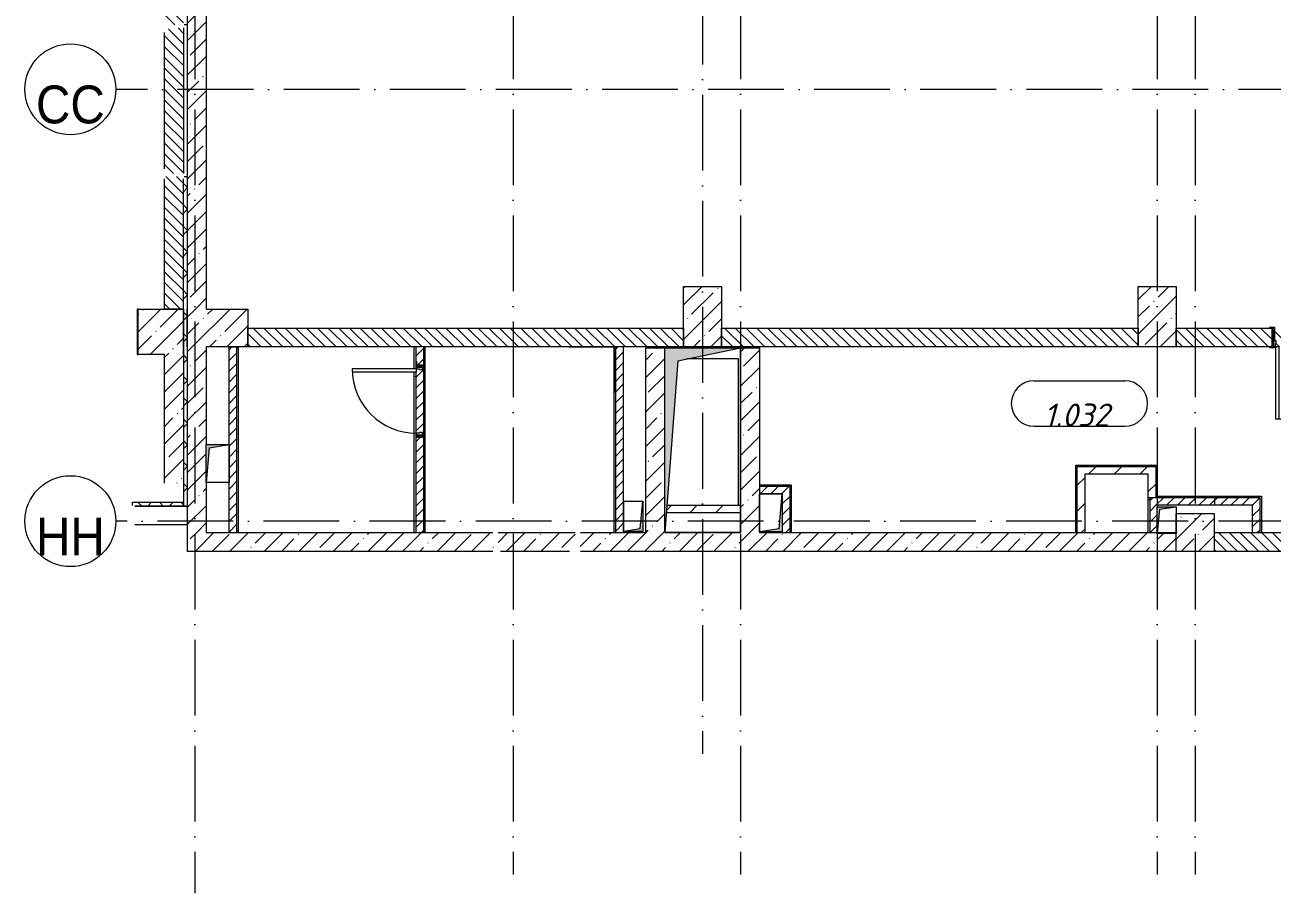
# Model space of a CAD drawing. Header units: millimetres. Extents: x -81576 to 1046824, y -248937 to 691537.
# Drawn here: x 717593 to 734051, y 68629 to 80087 of the extents above; entities that cross this region are included whole.
import ezdxf

# ---------------------------------------------------------------- set-up
doc = ezdxf.new("R2010")
doc.units = ezdxf.units.MM
doc.linetypes.add('50_200_ШТРИХ_1Т_ш5_п1_п1_', pattern=[1400, 1000, -200, 0, -200])
doc.linetypes.add('IMPORT-Разомкнутая', pattern=[211666.660309, 126999.998093, -84666.662216])
for name, color, linetype, lineweight, true_color in [('A-AREA-IDEN-1', 7, 'Continuous', 9, 0xaaaaaa), ('A-GENM-1', 7, 'Continuous', 9, 0xaaaaaa), ('A-GENM-2', 7, 'Continuous', 20, 0xaaaaaa), ('I-WALL-2', 7, 'Continuous', 5, 0xff7d7d), ('M-EQPM-1', 7, 'Continuous', 9, 0xaaaaaa), ('M-EQPM-2', 7, 'Continuous', 9, 0xe2e2e2), ('Оси-1', 7, 'Continuous', 20, 0xaaaaaa), ('Оси-2', 7, 'Continuous', 9, 0xaaaaaa), ('Оси-3', 7, '50_200_ШТРИХ_1Т_ш5_п1_п1_', 9, 0xaaaaaa)]:
    doc.layers.add(name, color=color, linetype=linetype, lineweight=lineweight, true_color=true_color)
for name, color, linetype, lineweight in [('A-CLNG', 7, 'Continuous', 9), ('A-DETL-1', 7, 'IMPORT-Разомкнутая', 5), ('A-DETL-5', 7, '50_200_ШТРИХ_1Т_ш5_п1_п1_', 5), ('A-DOOR', 7, 'Continuous', 9), ('A-DOOR-1', 7, 'Continuous', 5), ('A-DOOR-FRAM', 7, 'Continuous', 9), ('A-DOOR-FRAM-1', 7, 'Continuous', 5), ('A-FLOR', 7, 'Continuous', 9), ('A-WALL', 7, 'Continuous', 5), ('A-WALL-FNSH-1', 7, 'Continuous', 5), ('I-WALL', 7, 'Continuous', 5), ('S-COLS', 7, 'Continuous', 9), ('S-COLS-1', 7, 'Continuous', 5)]:
    doc.layers.add(name, color=color, linetype=linetype, lineweight=lineweight)
doc.styles.add('Arial', font='arial.ttf', dxfattribs={"width": 0.9, "height": 500})
doc.styles.add('ISOCPEUR_I', font='isocpeui.ttf', dxfattribs={"height": 300})
pattern_1 = [(45, (669536.4, 5956.26), (-228.0985, 228.0985), []), (45, (669764.5, 5956.26), (-228.0985, 228.0985), [403.225, -80.645, 6.706, -73.939])]
pattern_2 = [(45, (669536.41, 5956.26), (-70.71068, 70.71068), [])]
pattern_3 = [(0, (669536.41, 5956.26), (406.4, 101.6), [6.706, -298.094, 6.706, -298.094, -1625.6]), (0, (669536.41, 5956.26), (406.4, 101.6), [-609.6, 6.706, -602.894, 6.706, -298.094, -711.2]), (0, (669536.41, 5956.26), (406.4, 101.6), [-1524, 6.706, -196.494, 6.706, -501.294]), (120, (669688.81, 6007.06), (-291.18818, 301.15272), [6.706, -298.094, 6.706, -298.094, -1625.6]), (120, (669688.81, 6007.06), (-291.18818, 301.15272), [-609.6, 6.706, -602.894, 6.706, -298.094, -711.2]), (120, (669688.81, 6007.06), (-291.18818, 301.15272), [-1524, 6.706, -196.494, 6.706, -501.294]), (240, (669739.61, 6210.26), (-115.21182, -402.75272), [6.706, -298.094, 6.706, -298.094, -1625.6]), (240, (669739.61, 6210.26), (-115.21182, -402.75272), [-609.6, 6.706, -602.894, 6.706, -298.094, -711.2]), (240, (669739.61, 6210.26), (-115.21182, -402.75272), [-1524, 6.706, -196.494, 6.706, -501.294])]
pattern_4 = [(135, (669536.41, 5956.26), (-70.71068, -70.71068), [])]
pattern_5 = [(45, (669536.41, 5956.26), (-169.7056, 169.7056), [])]
pattern_6 = [(45, (669536.41, 5956.26), (-141.42136, 141.42136), []), (135, (669536.41, 5956.26), (-141.42136, -141.42136), [])]

# ---------------------------------------------------------------- blocks, each defined once
blk = doc.blocks.new('110_Дверь_СКБ_2Ст - СОШ_Д-22_1_Дв_2000x2100h_Физкультурный зал_ Зал для хореографии_ Снарядная_ Инвентарная_EI30-25959547-АИ_План потолка_1 этаж')
at = {"layer": 'A-DOOR-FRAM-1'}
h = blk.add_hatch(dxfattribs=at)
h.set_pattern_fill('FP_109', color=256, style=0, pattern_type=2)
h.set_pattern_definition([(45, (-821.384, 189.685), (-14.1421, 14.1421), []), (135, (-821.384, 189.685), (-14.1421, -14.1421), [])])
h.paths.add_polyline_path([(-987.5, 125), (-987.5, -125), (-962.5, -125), (-962.5, 125)])
h = blk.add_hatch(dxfattribs=at)
h.set_pattern_fill('FP_110', color=256, style=0, pattern_type=2)
h.set_pattern_definition([(135, (1301.41, 189.685), (-14.1421, -14.1421), []), (225, (1301.41, 189.685), (14.1421, -14.1421), [])])
h.paths.add_polyline_path([(987.5, 125), (987.5, -125), (1012.5, -125), (1012.5, 125)])
at = {"layer": 'A-DOOR'}
for p, q in [((-937.5, 1075), (-937.5, 125)), ((-887.5, 1075), (-937.5, 1075)), ((-887.5, 125), (-887.5, 1075)), ((962.5, 1075), (912.5, 1075)), ((912.5, 1075), (912.5, 125)), ((962.5, 125), (962.5, 1075)), ((-937.5, 125), (-887.5, 125)), ((912.5, 125), (962.5, 125))]:
    blk.add_line(p, q, dxfattribs=at)
at = {"layer": 'A-DOOR-1'}
for centre, start, end in [((-937.5, 125), 360, 90), ((962.5, 125), 90, 109.43525), ((962.5, 125), 136.72696, 180)]:
    blk.add_arc(centre, 950, start, end, dxfattribs=at)
at = {"layer": 'A-DOOR-FRAM'}
for p, q in [((-947.5, 133), (-1017.5, 133)), ((-1017.5, 133), (-1017.5, 125)), ((-1017.5, 125), (-947.5, 125)), ((-962.5, 125), (-987.5, 125)), ((-987.5, 125), (-987.5, -125)), ((-937.5, 125), (-962.5, 125)), ((-962.5, 125), (-962.5, 45)), ((-962.5, -125), (-962.5, 125)), ((-962.5, 45), (-927.5, 45)), ((-947.5, 45), (-962.5, 45)), ((-962.5, 45), (-962.5, -125)), ((-947.5, 125), (-947.5, 133)), ((-947.5, -125), (-947.5, 45)), ((-937.5, 75), (-937.5, 125)), ((-927.5, 75), (-937.5, 75)), ((-927.5, 45), (-927.5, 75)), ((962.5, 75), (952.5, 75)), ((952.5, 75), (952.5, 45)), ((952.5, 45), (987.5, 45)), ((962.5, 125), (962.5, 75)), ((987.5, 125), (962.5, 125)), ((1042.5, 133), (972.5, 133)), ((972.5, 133), (972.5, 125)), ((972.5, 125), (1042.5, 125)), ((987.5, 45), (972.5, 45)), ((972.5, 45), (972.5, -125)), ((987.5, 45), (987.5, 125)), ((1012.5, 125), (987.5, 125)), ((987.5, 125), (987.5, -125)), ((987.5, -125), (987.5, 45)), ((1012.5, -125), (1012.5, 125)), ((1042.5, 125), (1042.5, 133)), ((-947.5, -125), (-1017.5, -125)), ((-1017.5, -125), (-1017.5, -133)), ((-1017.5, -133), (-947.5, -133)), ((-987.5, -125), (-962.5, -125)), ((-962.5, -125), (-947.5, -125)), ((-947.5, -133), (-947.5, -125)), ((1042.5, -125), (972.5, -125)), ((972.5, -125), (972.5, -133)), ((972.5, -125), (987.5, -125)), ((972.5, -133), (1042.5, -133)), ((987.5, -125), (1012.5, -125)), ((1042.5, -133), (1042.5, -125))]:
    blk.add_line(p, q, dxfattribs=at)
blk = doc.blocks.new('110_Дверь_СКБ_1Ст1 - СОШ_Д-24_Дв_950x2100h_С_У и душ в комнате инструктора_ С_У медблока_ С_У персонала пищеблок-25939817-АИ_План потолка_1 этаж')
at = {"layer": 'A-DOOR-1'}
h = blk.add_hatch(dxfattribs=at)
h.set_pattern_fill('FP_117', color=256, style=0, pattern_type=2)
h.set_pattern_definition([(45, (-296.384, 134.685), (-14.1421, 14.1421), []), (135, (-296.384, 134.685), (-14.1421, -14.1421), [])])
h.paths.add_polyline_path([(-462.5, -40), (-437.5, -40), (-437.5, 40), (-462.5, 40)])
at = {"layer": 'A-DOOR-FRAM-1'}
h = blk.add_hatch(dxfattribs=at)
h.set_pattern_fill('FP_118', color=256, style=0, pattern_type=2)
h.set_pattern_definition([(135, (1826.41, 134.685), (-14.14214, -14.14214), []), (225, (1826.41, 134.685), (14.14214, -14.14214), [])])
h.paths.add_polyline_path([(462.5, -40), (487.5, -40), (487.5, 40), (462.5, 40)])
at = {"layer": 'A-DOOR'}
for p, q in [((437.5, 890), (397.5, 890)), ((397.5, 890), (397.5, 40)), ((437.5, 40), (437.5, 890)), ((397.5, 40), (437.5, 40))]:
    blk.add_line(p, q, dxfattribs=at)
at = {"layer": 'A-DOOR-1'}
blk.add_arc((437.5, 40), 850, 90, 180, dxfattribs=at)
at = {"layer": 'A-DOOR-FRAM'}
for p, q in [((-437.5, 40), (-462.5, 40)), ((-462.5, 40), (-462.5, -40)), ((-412.5, 40), (-437.5, 40)), ((-437.5, 40), (-437.5, -40)), ((-437.5, -40), (-437.5, 40)), ((-412.5, 0), (-412.5, 40)), ((-402.5, 0), (-412.5, 0)), ((-402.5, -40), (-402.5, 0)), ((437.5, 0), (427.5, 0)), ((427.5, 0), (427.5, -40)), ((437.5, 40), (437.5, 0)), ((462.5, 40), (437.5, 40)), ((462.5, -40), (462.5, 40)), ((487.5, 40), (462.5, 40)), ((462.5, 40), (462.5, -40)), ((487.5, -40), (487.5, 40)), ((-462.5, -40), (-437.5, -40)), ((-437.5, -40), (-402.5, -40)), ((427.5, -40), (462.5, -40)), ((462.5, -40), (487.5, -40))]:
    blk.add_line(p, q, dxfattribs=at)
blk = doc.blocks.new('Канал вертикальный прямоугольный - Шахта - значок проема-25054684-АИ_План потолка_1 этаж')
at = {"layer": 'M-EQPM-2'}
blk.add_hatch(color=256, dxfattribs=at).paths.add_polyline_path([(-500, -1220), (-328, 1048), (500, 1220), (-500, 1220), (-500, -920)])
at = {"layer": 'M-EQPM-1'}
for p, q in [((-500, -1220), (-500, 1220)), ((-500, 1220), (500, 1220)), ((-328, 1048), (500, 1220)), ((500, 1220), (500, -1220)), ((-328, 1048), (-500, -1220)), ((500, -1220), (-500, -1220))]:
    blk.add_line(p, q, dxfattribs=at)
blk = doc.blocks.new('BSC_Колонна _Прямоугольная - 500х500-V297-АИ_План потолка_1 этаж')
at = {"layer": 'S-COLS-1'}
h = blk.add_hatch(dxfattribs=at)
h.set_pattern_fill('FP_188', color=256, style=0, pattern_type=2)
h.set_pattern_definition([(45, (-63500, -67431.04), (-228.0985, 228.0985), []), (45, (-63271.9, -67431.04), (-228.0985, 228.0985), [403.225, -80.645, 6.706, -73.939])])
h.paths.add_polyline_path([(250, -250), (250, 250), (-250, 250), (-250, -250)])
for p, q in [((-250, 250), (250, 250)), ((-250, -250), (-250, 250)), ((250, 250), (250, -250)), ((250, -250), (-250, -250))]:
    blk.add_line(p, q, dxfattribs=at)
blk = doc.blocks.new('Канал вертикальный прямоугольный - Шахта - значок проема-24087344-АИ_План потолка_1 этаж')
at = {"layer": 'M-EQPM-2'}
blk.add_hatch(color=256, dxfattribs=at).paths.add_polyline_path([(-150, 250), (-150, -250), (-110, 210), (150, 250), (-110, 250)])
at = {"layer": 'M-EQPM-1'}
for p, q in [((-150, -250), (-150, 250)), ((-150, 250), (150, 250)), ((-110, 210), (-150, -250)), ((-110, 210), (150, 250)), ((150, 250), (150, -250)), ((150, -250), (-150, -250))]:
    blk.add_line(p, q, dxfattribs=at)
blk = doc.blocks.new('Канал вертикальный прямоугольный - Шахта - значок проема-24087384-АИ_План потолка_1 этаж')
at = {"layer": 'M-EQPM-2'}
blk.add_hatch(color=256, dxfattribs=at).paths.add_polyline_path([(-125, -175), (-95, 145), (125, 175), (-125, 175), (-125, -165)])
at = {"layer": 'M-EQPM-1'}
for p, q in [((-125, -175), (-125, 175)), ((-125, 175), (125, 175)), ((-95, 145), (125, 175)), ((125, 175), (125, -175)), ((-95, 145), (-125, -175)), ((125, -175), (-125, -175))]:
    blk.add_line(p, q, dxfattribs=at)
blk = doc.blocks.new('Канал вертикальный прямоугольный - Шахта - значок проема-24087386-АИ_План потолка_1 этаж')
at = {"layer": 'M-EQPM-2'}
blk.add_hatch(color=256, dxfattribs=at).paths.add_polyline_path([(-125, 200), (-125, -200), (-92.5, 167.5), (125, 200), (-92.5, 200)])
at = {"layer": 'M-EQPM-1'}
for p, q in [((-125, -200), (-125, 200)), ((-125, 200), (125, 200)), ((-92.5, 167.5), (-125, -200)), ((-92.5, 167.5), (125, 200)), ((125, 200), (125, -200)), ((125, -200), (-125, -200))]:
    blk.add_line(p, q, dxfattribs=at)
blk = doc.blocks.new('Фахверк 100_16 - Фахверк 100_1-25916431-АИ_План потолка_1 этаж')
at = {"layer": 'A-GENM-2'}
for p, q in [((2175, 81411), (2175, 81466)), ((2175, 81466), (2200, 81466)), ((2180, 81411), (2175, 81411)), ((2200, 81461), (2180, 81461)), ((2180, 81461), (2180, 81411)), ((2280, 81466), (2285, 81466)), ((2280, 81411), (2280, 81461)), ((2285, 81411), (2280, 81411)), ((2285, 81466), (2285, 81411))]:
    blk.add_line(p, q, dxfattribs=at)
blk = doc.blocks.new('Ось сетки - Круг_Ø6_00__ISO-2_5_0_9K_-17386508-АИ_План потолка_1 этаж')
at = {"layer": 'Оси-1'}
blk.add_circle((0, 0), 3, dxfattribs=at)
blk = doc.blocks.new('AAR_СКБ_Марка_помещения_1_5 ммп - Номер-27962133-АИ_План потолка_1 этаж')
at = {"layer": 'A-AREA-IDEN-1'}
for p, q in [((-2.987, 3), (3.013, 3)), ((-2.987, 0), (3.013, 0))]:
    blk.add_line(p, q, dxfattribs=at)
for centre, start, end in [((-2.987, 1.5), 90, 270), ((3.013, 1.5), 270, 90)]:
    blk.add_arc(centre, 1.5, start, end, dxfattribs=at)

msp = doc.modelspace()

# ---------------------------------------------------------------- hatches: boundary and pattern name
at = {"layer": 'A-WALL'}
h = msp.add_hatch(dxfattribs=at)
h.set_pattern_fill('FP_1', color=256, style=0, pattern_type=2)
h.set_pattern_definition(pattern_1)
h.paths.add_polyline_path([(719754.2, 73387.3), (719986.4, 73387.3), (719986.4, 75837), (719736.4, 75837), (719736.4, 73387.3)])
h.paths.add_polyline_path([(719986.4, 76337), (719986.4, 81287.3), (719736.4, 81287.3), (719736.4, 76337)])
h.paths.add_polyline_path([(719825.5, 81787.3), (719986.4, 81787.3), (719986.4, 87637.3), (719736.4, 87637.3), (719736.4, 81787.3)])
h.paths.add_polyline_path([(719736.4, 88137.3), (719986.4, 88137.3), (719986.4, 91137.3), (719736.4, 91137.3), (719736.4, 90793.5)])
h = msp.add_hatch(dxfattribs=at)
h.set_pattern_fill('FP_1', color=256, style=0, pattern_type=2)
h.set_pattern_definition(pattern_1)
h.paths.add_polyline_path([(719436.4, 74037.3), (719686.4, 74037.3), (719686.4, 75737), (719436.4, 75737), (719436.4, 74453)])
h = msp.add_hatch(dxfattribs=at)
h.set_pattern_fill('FP_1', color=256, style=0, pattern_type=2)
h.set_pattern_definition(pattern_1)
h.paths.add_polyline_path([(725786.4, 73387.3), (726036.4, 73387.3), (726036.4, 75827.3), (725786.4, 75827.3), (725786.4, 73689.7)])
h = msp.add_hatch(dxfattribs=at)
h.set_pattern_fill('FP_1', color=256, style=0, pattern_type=2)
h.set_pattern_definition(pattern_1)
h.paths.add_polyline_path([(727285.2, 73387.3), (727286.4, 73387.3), (727286.4, 75827.3), (727036.4, 75827.3), (727036.4, 73387.3), (727161.4, 73387.3)])
h = msp.add_hatch(dxfattribs=at)
h.set_pattern_fill('FP_1', color=256, style=0, pattern_type=2)
h.set_pattern_definition(pattern_1)
h.paths.add_polyline_path([(727161.4, 73137.3), (727161.4, 73387.3), (724921.3, 73387.3), (724921.3, 73137.3), (726841.9, 73137.3)])
h.paths.add_polyline_path([(719736.4, 73137.3), (723771.3, 73137.3), (723771.3, 73387.3), (719736.4, 73387.3), (719736.4, 73237.3)])
h.paths.add_polyline_path([(723881.3, 73137.3), (724821.3, 73137.3), (724821.3, 73177.3), (724811.3, 73177.3), (724811.3, 73217.3), (724856.3, 73217.3), (724856.3, 73387.3), (723836.3, 73387.3), (723836.3, 73217.3), (723881.3, 73217.3), (723881.3, 73177.3), (723871.3, 73177.3), (723871.3, 73137.3)])
h = msp.add_hatch(dxfattribs=at)
h.set_pattern_fill('FP_1', color=256, style=0, pattern_type=2)
h.set_pattern_definition(pattern_1)
h.paths.add_polyline_path([(728259.4, 73137.3), (732786.4, 73137.3), (732786.4, 73387.3), (732537.3, 73386.4), (732536.4, 73387.3), (727161.4, 73387.3), (727161.4, 73137.3), (727723.9, 73137.3)])
at = {"layer": 'I-WALL'}
h = msp.add_hatch(dxfattribs=at)
h.set_pattern_fill('FP_2', color=256, style=0, pattern_type=2)
h.set_pattern_definition(pattern_4)
h.paths.add_polyline_path([(719686.4, 76337), (719686.4, 78087.3), (719436.4, 78087.3), (719436.4, 76337)])
h.paths.add_polyline_path([(719516.4, 78127.3), (719686.4, 78127.3), (719686.4, 80047.3), (719516.4, 80047.3), (719516.4, 80027.3), (719486.4, 80027.3), (719486.4, 80037.3), (719436.4, 80037.3), (719436.4, 78137.3), (719486.4, 78137.3), (719486.4, 78147.3), (719516.4, 78147.3), (719516.4, 78137.3)])
h.paths.add_polyline_path([(719436.4, 80087.3), (719686.4, 80087.3), (719686.4, 81187), (719436.4, 81187), (719436.4, 80117.3)])
h.paths.add_polyline_path([(719436.4, 81787), (719686.4, 81787), (719686.4, 87537.3), (719436.4, 87537.3), (719436.4, 81939.3)])
h.paths.add_polyline_path([(719436.4, 88137.3), (719686.4, 88137.3), (719686.4, 91037), (719436.4, 91037), (719436.4, 90793.5)])
h = msp.add_hatch(dxfattribs=at)
h.set_pattern_fill('FP_123', color=256, style=0, pattern_type=2)
h.set_pattern_definition(pattern_6)
h.paths.add_polyline_path([(719686.4, 73737.3), (719736.4, 73737.3), (719736.4, 78087.3), (719694.4, 78087.3), (719694.4, 78057.3), (719686.4, 78057.3), (719686.4, 73747.3)])
h = msp.add_hatch(dxfattribs=at)
h.set_pattern_fill('FP_2', color=256, style=0, pattern_type=2)
h.set_pattern_definition(pattern_4)
h.paths.add_polyline_path([(727008.4, 75837), (727296.4, 75837), (727296.4, 76087), (726786.4, 76087), (726786.4, 75837), (726841.9, 75837)])
h.paths.add_polyline_path([(723608.8, 75837), (726286.4, 75837), (726286.4, 76087), (720536.4, 76087), (720536.4, 75837), (722871.3, 75837)])
h = msp.add_hatch(dxfattribs=at)
h.set_pattern_fill('FP_2', color=256, style=0, pattern_type=2)
h.set_pattern_definition(pattern_4)
h.paths.add_polyline_path([(733550.7, 75837), (734046.4, 75837), (734046.4, 76087), (732786.4, 76087), (732786.4, 75837), (733172.5, 75837)])
h.paths.add_polyline_path([(727706.4, 75837), (732286.4, 75837), (732286.4, 76087), (727296.4, 76087), (727296.4, 75837)])
h.paths.add_polyline_path([(741017.3, 75837), (741261.4, 75837), (741261.4, 76087), (738736.4, 76087), (738736.4, 75837), (741011.4, 75837)])
h.paths.add_polyline_path([(737198.1, 75837), (738236.4, 75837), (738236.4, 76087), (736046.4, 76087), (736046.4, 75837), (737098.1, 75837)])
h.paths.add_polyline_path([(734096.4, 75837), (735996.4, 75837), (735996.4, 75887), (735986.4, 75887), (735986.4, 75917), (736006.4, 75917), (736006.4, 76087), (734086.4, 76087), (734086.4, 75917), (734106.4, 75917), (734106.4, 75887), (734096.4, 75887), (734096.4, 75850)])
h = msp.add_hatch(dxfattribs=at)
h.set_pattern_fill('FP_4', color=256, style=0, pattern_type=2)
h.set_pattern_definition(pattern_2)
h.paths.add_polyline_path([(720286.4, 73387.3), (720386.4, 73387.3), (720386.4, 75837), (720286.4, 75837), (720286.4, 73537.9)])
h = msp.add_hatch(dxfattribs=at)
h.set_pattern_fill('FP_4', color=256, style=0, pattern_type=2)
h.set_pattern_definition(pattern_2)
h.paths.add_polyline_path([(722761.3, 75547.3), (722761.3, 75597.3), (722841.3, 75597.3), (722841.3, 75537.3), (722801.3, 75537.3), (722801.3, 75547.3)])
h.paths.add_polyline_path([(722851.3, 73387.3), (722851.3, 75837), (722751.3, 75837), (722751.3, 75547.3), (722761.3, 75547.3), (722761.3, 75507.3), (722751.3, 75507.3), (722751.3, 73387.3)])
h.paths.add_polyline_path([(722841.3, 74647.3), (722761.3, 74647.3), (722761.3, 74697.3), (722801.3, 74697.3), (722801.3, 74707.3), (722841.3, 74707.3), (722841.3, 74672.3)])
h = msp.add_hatch(dxfattribs=at)
h.set_pattern_fill('FP_4', color=256, style=0, pattern_type=2)
h.set_pattern_definition(pattern_2)
h.paths.add_polyline_path([(725489.3, 73387.3), (725489.3, 75837), (725389.3, 75837), (725389.3, 73387.3)])
h = msp.add_hatch(dxfattribs=at)
h.set_pattern_fill('FP_5', color=256, style=0, pattern_type=2)
h.set_pattern_definition(pattern_5)
h.paths.add_polyline_path([(731581.4, 73387.3), (731581.4, 74257.3), (731481.4, 74257.3), (731481.4, 73387.3)])
h = msp.add_hatch(dxfattribs=at)
h.set_pattern_fill('FP_5', color=256, style=0, pattern_type=2)
h.set_pattern_definition(pattern_5)
h.paths.add_polyline_path([(732416.4, 74157.3), (732416.4, 74257.3), (731581.4, 74257.3), (731581.4, 74157.3)])
h = msp.add_hatch(dxfattribs=at)
h.set_pattern_fill('FP_5', color=256, style=0, pattern_type=2)
h.set_pattern_definition(pattern_5)
h.paths.add_polyline_path([(732416.4, 73847.3), (732516.4, 73847.3), (732516.4, 74257.3), (732416.4, 74257.3), (732416.4, 73867.3)])
h = msp.add_hatch(dxfattribs=at)
h.set_pattern_fill('FP_4', color=256, style=0, pattern_type=2)
h.set_pattern_definition(pattern_2)
h.paths.add_polyline_path([(727546.4, 73897.3), (727686.4, 73897.3), (727686.4, 73997.3), (727286.4, 73997.3), (727286.4, 73897.3), (727303, 73897.3)])
h = msp.add_hatch(dxfattribs=at)
h.set_pattern_fill('FP_4', color=256, style=0, pattern_type=2)
h.set_pattern_definition(pattern_2)
h.paths.add_polyline_path([(727686.4, 73387.3), (727686.4, 73897.3), (727586.4, 73897.3), (727586.4, 73387.3)])
h = msp.add_hatch(dxfattribs=at)
h.set_pattern_fill('FP_123', color=256, style=0, pattern_type=2)
h.set_pattern_definition(pattern_6)
h.paths.add_polyline_path([(719686.4, 73737.3), (719686.4, 73787.3), (719011.4, 73787.3), (719011.4, 73745.3), (719041.4, 73745.3), (719041.4, 73737.3)])
h = msp.add_hatch(dxfattribs=at)
h.set_pattern_fill('FP_5', color=256, style=0, pattern_type=2)
h.set_pattern_definition(pattern_5)
h.paths.add_polyline_path([(727036.4, 73647.3), (727036.4, 73747.3), (726063.7, 73747.3), (726056.1, 73647.3), (726841.9, 73647.3)])
h = msp.add_hatch(dxfattribs=at)
h.set_pattern_fill('FP_4', color=256, style=0, pattern_type=2)
h.set_pattern_definition(pattern_2)
h.paths.add_polyline_path([(732516.4, 73747.3), (733292.5, 73747.3), (733292.5, 73847.3), (732436.4, 73847.3), (732436.4, 73747.3), (732512, 73747.3)])
h = msp.add_hatch(dxfattribs=at)
h.set_pattern_fill('FP_4', color=256, style=0, pattern_type=2)
h.set_pattern_definition(pattern_2)
h.paths.add_polyline_path([(732436.4, 73387.3), (732536.4, 73387.3), (732536.4, 73747.3), (732436.4, 73747.3), (732436.4, 73444)])
h = msp.add_hatch(dxfattribs=at)
h.set_pattern_fill('FP_4', color=256, style=0, pattern_type=2)
h.set_pattern_definition(pattern_2)
h.paths.add_polyline_path([(733292.5, 73747.3), (733892.5, 73747.3), (733892.5, 73847.3), (733292.5, 73847.3)])
h = msp.add_hatch(dxfattribs=at)
h.set_pattern_fill('FP_4', color=256, style=0, pattern_type=2)
h.set_pattern_definition(pattern_2)
h.paths.add_polyline_path([(733892.5, 73387.3), (733892.5, 73747.3), (733792.5, 73747.3), (733792.5, 73387.3)])
h = msp.add_hatch(dxfattribs=at)
h.set_pattern_fill('FP_2', color=256, style=0, pattern_type=2)
h.set_pattern_definition(pattern_4)
h.paths.add_polyline_path([(738236.4, 73137.3), (738236.2, 73387.3), (733286.4, 73387), (733286.4, 73137.3), (736778.1, 73137.3)])
h.paths.add_polyline_path([(741011.4, 73137.3), (741011.4, 73387.3), (738736.4, 73387.3), (738736.4, 73137.3)])
at = {"layer": 'I-WALL-2'}
h = msp.add_hatch(dxfattribs=at)
h.set_pattern_fill('FP_3', color=256, style=0, pattern_type=2)
h.set_pattern_definition(pattern_3)
h.paths.add_polyline_path([(720406.4, 73387.3), (720406.4, 75837), (720386.4, 75837), (720386.4, 73387.3)])
h = msp.add_hatch(dxfattribs=at)
h.set_pattern_fill('FP_3', color=256, style=0, pattern_type=2)
h.set_pattern_definition(pattern_3)
h.paths.add_polyline_path([(722751.3, 73387.3), (722751.3, 75507.3), (722731.3, 75507.3), (722731.3, 73387.3)])
h.paths.add_polyline_path([(722731.3, 75547.3), (722751.3, 75547.3), (722751.3, 75837), (722731.3, 75837), (722731.3, 75826.7)])
h = msp.add_hatch(dxfattribs=at)
h.set_pattern_fill('FP_3', color=256, style=0, pattern_type=2)
h.set_pattern_definition(pattern_3)
h.paths.add_polyline_path([(722871.3, 73387.3), (722871.3, 75837), (722851.3, 75835.5), (722851.3, 73387.3)])
h = msp.add_hatch(dxfattribs=at)
h.set_pattern_fill('FP_3', color=256, style=0, pattern_type=2)
h.set_pattern_definition(pattern_3)
h.paths.add_polyline_path([(725389.3, 73387.3), (725389.3, 75837), (725369.3, 75837), (725369.3, 73387.3)])
h = msp.add_hatch(dxfattribs=at)
h.set_pattern_fill('FP_3', color=256, style=0, pattern_type=2)
h.set_pattern_definition(pattern_3)
h.paths.add_polyline_path([(731481.4, 73387.3), (731481.4, 74277.3), (731461.4, 74277.3), (731461.4, 73387.3)])
h = msp.add_hatch(dxfattribs=at)
h.set_pattern_fill('FP_3', color=256, style=0, pattern_type=2)
h.set_pattern_definition(pattern_3)
h.paths.add_polyline_path([(732416.4, 74257.3), (732516.4, 74257.3), (732515.4, 74277.3), (731481.4, 74277.3), (731481.4, 74257.3), (731581.4, 74257.3)])
h = msp.add_hatch(dxfattribs=at)
h.set_pattern_fill('FP_3', color=256, style=0, pattern_type=2)
h.set_pattern_definition(pattern_3)
h.paths.add_polyline_path([(732536.4, 73867.3), (732536.4, 74277.3), (732516.4, 74277.3), (732516.4, 73867.3)])
h = msp.add_hatch(dxfattribs=at)
h.set_pattern_fill('FP_3', color=256, style=0, pattern_type=2)
h.set_pattern_definition(pattern_3)
h.paths.add_polyline_path([(727386.4, 73997.3), (727706.4, 73997.3), (727706.4, 74017.3), (727286.4, 74017.3), (727286.4, 73997.3), (727289.2, 73997.3)])
h = msp.add_hatch(dxfattribs=at)
h.set_pattern_fill('FP_3', color=256, style=0, pattern_type=2)
h.set_pattern_definition(pattern_3)
h.paths.add_polyline_path([(727706.4, 73387.3), (727706.4, 73997.3), (727686.4, 73997.3), (727686.4, 73387.3)])
h = msp.add_hatch(dxfattribs=at)
h.set_pattern_fill('FP_3', color=256, style=0, pattern_type=2)
h.set_pattern_definition(pattern_3)
h.paths.add_polyline_path([(732436.4, 73387.3), (732436.4, 73847.3), (732416.4, 73847.3), (732416.4, 73387.3)])
h = msp.add_hatch(dxfattribs=at)
h.set_pattern_fill('FP_3', color=256, style=0, pattern_type=2)
h.set_pattern_definition(pattern_3)
h.paths.add_polyline_path([(732536.4, 73847.3), (733292.5, 73847.3), (733292.5, 73867.3), (732516.4, 73867.3), (732516.4, 73847.3), (732523.3, 73847.3)])
at = {"layer": 'S-COLS-1'}
h = msp.add_hatch(dxfattribs=at)
h.set_pattern_fill('FP_1', color=256, style=0, pattern_type=2)
h.set_pattern_definition(pattern_1)
h.paths.add_polyline_path([(726286.4, 75837), (726786.4, 75837), (726786.4, 76637), (726286.4, 76637), (726286.4, 76087)])
h = msp.add_hatch(dxfattribs=at)
h.set_pattern_fill('FP_1', color=256, style=0, pattern_type=2)
h.set_pattern_definition(pattern_1)
h.paths.add_polyline_path([(732512, 75837), (732786.4, 75837), (732786.4, 76637), (732286.4, 76637), (732286.4, 75837)])
h = msp.add_hatch(dxfattribs=at)
h.set_pattern_fill('FP_1', color=256, style=0, pattern_type=2)
h.set_pattern_definition(pattern_1)
h.paths.add_polyline_path([(719086.4, 75737), (719686.4, 75737), (719686.4, 76337), (719086.4, 76337), (719086.4, 76087)])
h = msp.add_hatch(dxfattribs=at)
h.set_pattern_fill('FP_1', color=256, style=0, pattern_type=2)
h.set_pattern_definition(pattern_1)
h.paths.add_polyline_path([(720286.4, 75837), (720536.4, 75837), (720536.4, 76337), (719736.4, 76337), (719736.4, 75837), (719986.4, 75837)])

# ---------------------------------------------------------------- linework, layer by layer
at = {"layer": 'A-CLNG'}
for p, q in [((719086.4, 76337), (719076.4, 76337)), ((719076.4, 76337), (719076.4, 75737)), ((719076.4, 75737), (719086.4, 75737)), ((727286.4, 75827.3), (727286.4, 75837))]:
    msp.add_line(p, q, dxfattribs=at)
at = {"layer": 'A-DETL-1'}
for p, q in [((725369.3, 75837), (724769.3, 75837)), ((725369.3, 75237), (725369.3, 75837))]:
    msp.add_line(p, q, dxfattribs=at)
at = {"layer": 'A-DETL-5'}
for p, q in [((724769.3, 75837), (725369.3, 75837)), ((725369.3, 75837), (725369.3, 75237))]:
    msp.add_line(p, q, dxfattribs=at)
at = {"layer": 'A-FLOR'}
for p, q in [((727008.4, 75680.2), (726328.4, 75680.2)), ((727008.4, 73747.3), (727008.4, 75680.2))]:
    msp.add_line(p, q, dxfattribs=at)
at = {"layer": 'A-WALL'}
for p, q in [((719736.4, 81287.3), (719736.4, 73137.3)), ((719986.4, 81287.3), (719986.4, 76337)), ((719436.4, 78187.3), (719436.4, 79987.3)), ((719686.4, 80047.3), (719686.4, 78127.3)), ((719736.4, 80087.3), (719694.4, 80087.3)), ((719436.4, 76337), (719436.4, 78057.3)), ((719686.4, 75737), (719686.4, 78057.3)), ((719694.4, 78087.3), (719736.4, 78087.3)), ((719686.4, 76337), (719436.4, 76337)), ((720536.4, 76087), (726286.4, 76087)), ((720536.4, 75837), (720536.4, 76087)), ((726286.4, 76087), (726286.4, 75837)), ((726786.4, 75837), (726786.4, 76087)), ((726786.4, 76087), (732286.4, 76087)), ((732286.4, 76087), (732286.4, 75837)), ((732786.4, 76087), (734016.4, 76087)), ((732786.4, 75837), (732786.4, 76087)), ((719436.4, 74037.3), (719436.4, 75737)), ((719686.4, 75737), (719686.4, 73737.3)), ((719986.4, 75837), (719986.4, 74547.3)), ((720386.4, 75837), (720386.4, 73387.3)), ((726286.4, 75837), (720536.4, 75837)), ((722751.3, 75837), (722751.3, 75547.3)), ((722851.3, 75837), (722851.3, 73387.3)), ((725389.3, 73387.3), (725389.3, 75837)), ((725786.4, 73387.3), (725786.4, 75827.3)), ((725786.4, 75827.3), (726036.4, 75827.3)), ((732286.4, 75837), (726786.4, 75837)), ((727036.4, 73387.3), (727036.4, 75827.3)), ((727036.4, 75827.3), (727286.4, 75827.3)), ((727286.4, 75827.3), (727286.4, 73387.3)), ((734016.4, 75837), (732786.4, 75837)), ((722751.3, 75507.3), (722751.3, 73387.3)), ((731481.4, 73387.3), (731481.4, 74257.3)), ((731481.4, 74257.3), (732516.4, 74257.3)), ((732516.4, 74257.3), (732516.4, 73847.3)), ((719986.4, 74047.3), (719986.4, 73387.3)), ((727286.4, 73997.3), (727686.4, 73997.3)), ((727686.4, 73997.3), (727686.4, 73387.3)), ((719011.4, 73745.3), (719011.4, 73787.3)), ((719011.4, 73787.3), (719686.4, 73787.3)), ((719041.4, 73737.3), (719736.4, 73737.3)), ((719736.4, 73737.3), (719041.4, 73737.3)), ((733892.5, 73847.3), (732416.4, 73847.3)), ((732436.4, 73847.3), (732436.4, 73387.3)), ((733892.5, 73387.3), (733892.5, 73847.3)), ((719736.4, 73487.3), (719041.4, 73487.3)), ((719986.4, 73387.3), (723766.3, 73387.3)), ((723836.3, 73387.3), (724856.3, 73387.3)), ((724926.3, 73387.3), (725786.4, 73387.3)), ((726036.4, 73387.3), (727036.4, 73387.3)), ((727286.4, 73387.3), (732536.4, 73387.3)), ((732537.4, 73387.3), (732786.4, 73387.3)), ((733286.4, 73387.3), (738236.4, 73387.3)), ((723766.3, 73137.3), (719736.4, 73137.3)), ((724781.3, 73137.3), (723871.3, 73137.3)), ((732786.4, 73137.3), (724926.3, 73137.3)), ((738236.4, 73137.3), (733286.4, 73137.3))]:
    msp.add_line(p, q, dxfattribs=at)
at = {"layer": 'A-WALL-FNSH-1'}
for p, q in [((720286.4, 73387.3), (720286.4, 75837)), ((720286.4, 75837), (720406.4, 75837)), ((720406.4, 75837), (720406.4, 73387.3)), ((722731.3, 75547.3), (722731.3, 75837)), ((722871.3, 75837), (722871.3, 73387.3)), ((725369.3, 73387.3), (725369.3, 75837)), ((725489.3, 75837), (725489.3, 73387.3)), ((722731.3, 73387.3), (722731.3, 75507.3)), ((731461.4, 73387.3), (731461.4, 74277.3)), ((731461.4, 74277.3), (732536.4, 74277.3)), ((732536.4, 74277.3), (732536.4, 73867.3)), ((731581.4, 74157.3), (731581.4, 73387.3)), ((732416.4, 74157.3), (731581.4, 74157.3)), ((732416.4, 73387.3), (732416.4, 74157.3)), ((727286.4, 74017.3), (727706.4, 74017.3)), ((727586.4, 73897.3), (727286.4, 73897.3)), ((727706.4, 74017.3), (727706.4, 73387.3)), ((726063.7, 73747.3), (727036.4, 73747.3)), ((732536.4, 73867.3), (733912.5, 73867.3)), ((733792.5, 73747.3), (732536.4, 73747.3)), ((732536.4, 73747.3), (732536.4, 73726.8)), ((733292.5, 73867.3), (733292.5, 73747.3)), ((733792.5, 73387.3), (733792.5, 73747.3)), ((733912.5, 73867.3), (733912.5, 73387.3)), ((727036.4, 73647.3), (726056.1, 73647.3)), ((727586.4, 73387.3), (727586.4, 73397.3))]:
    msp.add_line(p, q, dxfattribs=at)
at = {"layer": 'S-COLS'}
for p, q in [((720536.4, 76087), (720536.4, 75837)), ((726286.4, 75837), (726286.4, 76087)), ((726786.4, 76087), (726786.4, 75837)), ((732286.4, 75837), (732286.4, 76087)), ((732786.4, 76087), (732786.4, 75837))]:
    msp.add_line(p, q, dxfattribs=at)
at = {"layer": 'S-COLS-1'}
for p, q in [((726286.4, 76087), (726286.4, 76637)), ((726286.4, 76637), (726786.4, 76637)), ((726786.4, 76637), (726786.4, 76087)), ((732286.4, 76087), (732286.4, 76637)), ((732286.4, 76637), (732786.4, 76637)), ((732786.4, 76637), (732786.4, 76087)), ((719086.4, 75737), (719086.4, 76337)), ((719086.4, 76337), (719686.4, 76337)), ((719686.4, 76337), (719686.4, 75737)), ((719736.4, 75837), (719736.4, 76337)), ((719986.4, 76337), (720536.4, 76337)), ((720536.4, 76337), (720536.4, 76087)), ((719436.4, 75737), (719086.4, 75737)), ((720536.4, 75837), (719986.4, 75837)), ((726786.4, 75837), (726286.4, 75837)), ((732786.4, 75837), (732286.4, 75837))]:
    msp.add_line(p, q, dxfattribs=at)
at = {"layer": 'Оси-3'}
for p, q in [((726536.4, 94566.8), (726536.4, 70466.9)), ((719836.4, 92973.7), (719836.4, 68628.8)), ((724036.4, 92973.7), (724036.4, 68873.8)), ((727036.4, 92973.7), (727036.4, 68873.8)), ((732536.4, 92973.7), (732536.4, 68873.8)), ((733036.4, 92973.7), (733036.4, 68873.8)), ((748610.7, 79237.3), (718793.4, 79237.3)), ((746943.6, 73537.3), (718793.4, 73537.3))]:
    msp.add_line(p, q, dxfattribs=at)

# ---------------------------------------------------------------- block references
at = {"layer": 'A-AREA-IDEN-1', "xscale": 199.9999999999999, "yscale": 199.9999999999999, "zscale": 199.9999999999999}
msp.add_blockref('AAR_СКБ_Марка_помещения_1_5 ммп - Номер-27962133-АИ_План потолка_1 этаж', (731506.6, 74789.8), dxfattribs=at)
at = {"layer": 'A-DOOR'}
for name, p, rotation in [('110_Дверь_СКБ_2Ст - СОШ_Д-22_1_Дв_2000x2100h_Физкультурный зал_ Зал для хореографии_ Снарядная_ Инвентарная_EI30-25959547-АИ_План потолка_1 этаж', (735058.9, 75962), 180), ('110_Дверь_СКБ_1Ст1 - СОШ_Д-24_Дв_950x2100h_С_У и душ в комнате инструктора_ С_У медблока_ С_У персонала пищеблок-25939817-АИ_План потолка_1 этаж', (722801.3, 75109.8), 89.99999999999982)]:
    msp.add_blockref(name, p, dxfattribs=dict(at, rotation=rotation))
at = {"layer": 'A-GENM-1', "rotation": 180}
msp.add_blockref('Фахверк 100_16 - Фахверк 100_1-25916431-АИ_План потолка_1 этаж', (725041.4, 157058.3), dxfattribs=at)
at = {"layer": 'M-EQPM-1'}
for name, p in [('Канал вертикальный прямоугольный - Шахта - значок проема-25054684-АИ_План потолка_1 этаж', (726536.4, 74607.3)), ('Канал вертикальный прямоугольный - Шахта - значок проема-24087344-АИ_План потолка_1 этаж', (720136.4, 74297.3)), ('Канал вертикальный прямоугольный - Шахта - значок проема-24087384-АИ_План потолка_1 этаж', (732661.4, 73551.8))]:
    msp.add_blockref(name, p, dxfattribs=at)
at = {"layer": 'M-EQPM-1', "rotation": 180}
for name, p in [('Канал вертикальный прямоугольный - Шахта - значок проема-24087344-АИ_План потолка_1 этаж', (727436.4, 73647.3)), ('Канал вертикальный прямоугольный - Шахта - значок проема-24087386-АИ_План потолка_1 этаж', (725621.4, 73602.6))]:
    msp.add_blockref(name, p, dxfattribs=at)
at = {"layer": 'S-COLS'}
msp.add_blockref('BSC_Колонна _Прямоугольная - 500х500-V297-АИ_План потолка_1 этаж', (733036.4, 73387.3), dxfattribs=at)
at = {"layer": 'Оси-1', "xscale": 199.9999999999999, "yscale": 199.9999999999999, "zscale": 199.9999999999999}
for p, rotation in [((718193.4, 79237.3), 89.99999999999982), ((718193.4, 73537.3), 89.9999999999998)]:
    msp.add_blockref('Ось сетки - Круг_Ø6_00__ISO-2_5_0_9K_-17386508-АИ_План потолка_1 этаж', p, dxfattribs=dict(at, rotation=rotation))

# ---------------------------------------------------------------- texts
at = {"layer": 'A-AREA-IDEN-1', "insert": (731470.9, 74789.8), "char_height": 300, "width": 900, "attachment_point": 8, "line_spacing_factor": 1.139951, "style": 'ISOCPEUR_I'}
msp.add_mtext('\\pxqc,t8.46667,16.93333,25.4,33.86667,42.33333,50.8,59.26667,67.73333,76.2,84.66667,93.13333,101.6,110.06667,118.53333,127,135.46667,143.93333,152.4,160.86667,169.33333,177.8,186.26667,194.73333,203.2,211.66667,220.13333,228.6,237.06667,245.53333,254,262.46667,270.93333;{1.032}', dxfattribs=at)
at = {"layer": 'Оси-2', "char_height": 500, "width": 916.2, "attachment_point": 5, "line_spacing_factor": 0.936439, "style": 'Arial'}
for s, insert in [('\\pxqc,t4.572,9.144,13.716,18.288,22.86,27.432,32.004,36.576,41.148,45.72,50.292,54.864,59.436,64.008,68.58,73.152,77.724,82.296,86.868,91.44,96.012,100.584,105.156,109.728,114.3,118.872,123.444,128.016,132.588,137.16,141.732,146.304;{СС}', (718193.1, 79034.4)), ('\\pxqc,t4.572,9.144,13.716,18.288,22.86,27.432,32.004,36.576,41.148,45.72,50.292,54.864,59.436,64.008,68.58,73.152,77.724,82.296,86.868,91.44,96.012,100.584,105.156,109.728,114.3,118.872,123.444,128.016,132.588,137.16,141.732,146.304;{НН}', (718193.1, 73334.4))]:
    msp.add_mtext(s, dxfattribs=dict(at, insert=insert))

doc.saveas('drawing.dxf')
